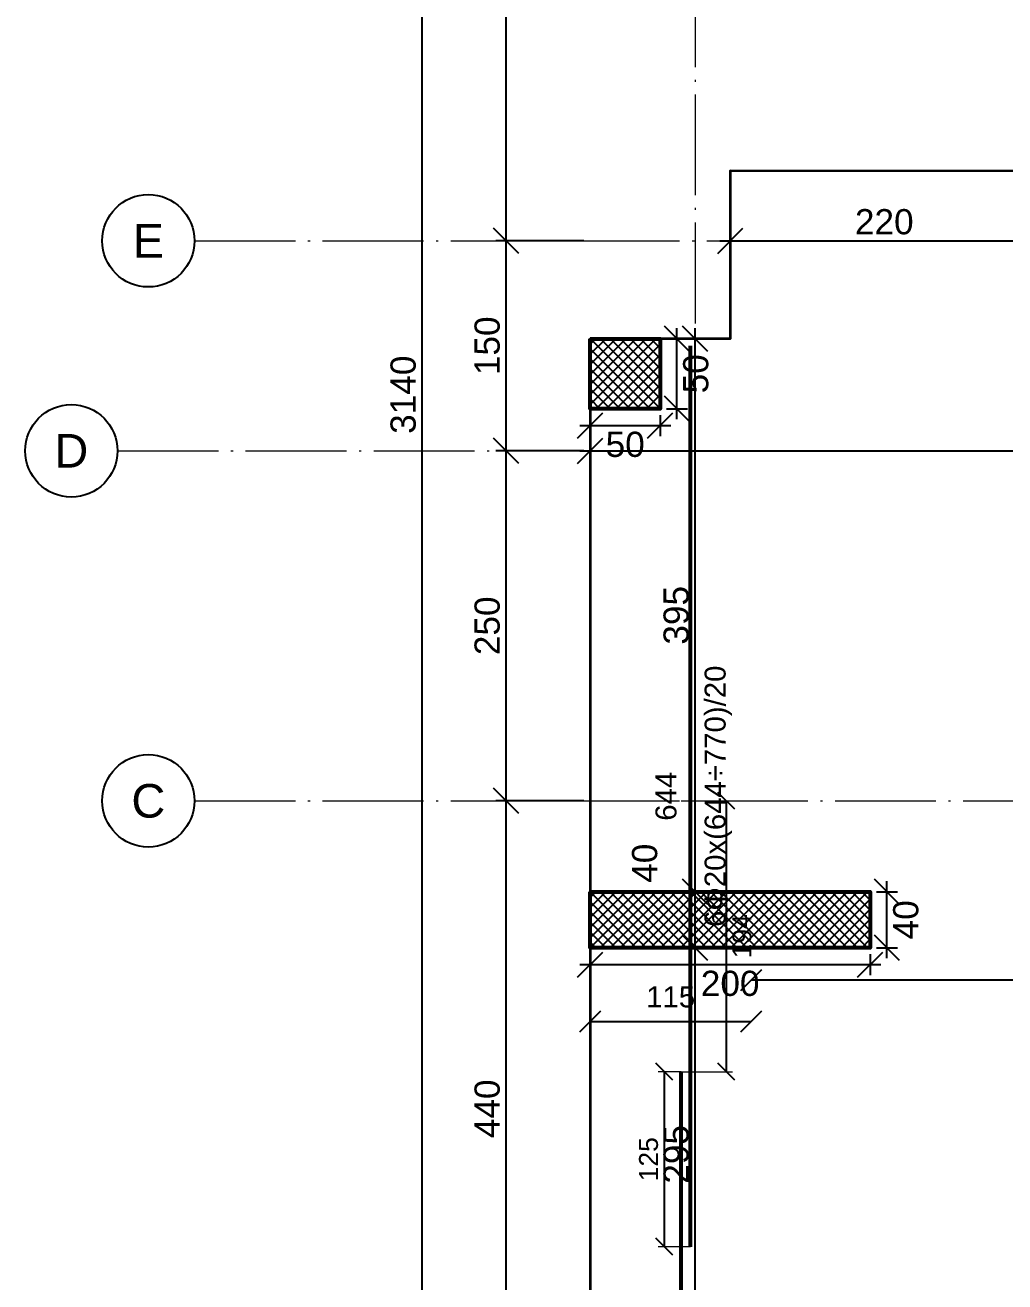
# Model space of a CAD drawing. Header units: millimetres. Extents: x -404 to 6018, y -5139 to 7890.
# Drawn here: x 3416 to 4116, y 736 to 1634 of the extents above; entities that cross this region are included whole.
import ezdxf
from ezdxf.enums import TextEntityAlignment as Align

# ---------------------------------------------------------------- set-up
doc = ezdxf.new("R2010")
doc.units = ezdxf.units.MM
doc.linetypes.add('ZWCAD_ISO04W100', pattern=[30.5, 24, -3, 0.5, -3])
for name, color, linetype, lineweight in [('AXIS LINES', 255, 'ZWCAD_ISO04W100', 13), ('COLUMN', 140, 'Continuous', 53), ('SLAB', 3, 'Continuous', 35), ('WALL', 10, 'Continuous', 53)]:
    doc.layers.add(name, color=color, linetype=linetype, lineweight=lineweight)
for name, color, linetype in [('FW_AXIS', 7, 'Continuous'), ('FW_COLUMN_HATCH', 8, 'Continuous'), ('FW_DIM', 7, 'Continuous'), ('FW_WALL_HATCH', 8, 'Continuous'), ('REB_BOT_MESH_Y', 5, 'Continuous'), ('REB_BOT_MESH_Y_AXDIM', 5, 'Continuous'), ('REB_BOT_MESH_Y_LAP', 5, 'Continuous'), ('REB_BOT_MESH_Y_RANGE', 5, 'Continuous'), ('REB_BOT_MESH_Y_TEXT', 5, 'Continuous')]:
    doc.layers.add(name, color=color, linetype=linetype)
doc.styles.add('REBAR_TXT', font='arial.ttf')
doc.styles.get("Standard").update_dxf_attribs({"font": 'arial.ttf'})
doc.dimstyles.new('FW_DIM', dxfattribs={"dimtxt": 18, "dimasz": 9, "dimexe": 7.5, "dimexo": 4.5, "dimgap": 4.5, "dimtad": 1, "dimdec": 0, "dimtxsty": 'Standard', "dimtsz": 9, "dimcen": 2.5, "dimdle": 7.5, "dimclrd": 256, "dimclre": 256, "dimclrt": 7, "dimazin": 3, "dimtfac": 1, "dimtmove": 2, "dimatfit": 3})
doc.dimstyles.new('REBAR LAP', dxfattribs={"dimtxt": 13.5, "dimasz": 2.5, "dimexe": 4.5, "dimexo": 0, "dimgap": 4.5, "dimtad": 1, "dimdec": 0, "dimtxsty": 'Standard', "dimtsz": 6, "dimcen": 2.5, "dimclrd": 6, "dimclre": 6, "dimclrt": 7, "dimazin": 3, "dimtfac": 1, "dimtmove": 2, "dimatfit": 3, "dimlwd": 25, "dimlwe": 18})
doc.dimstyles.new('REBAR M-200', dxfattribs={"dimtxt": 15, "dimasz": 15, "dimexe": 25, "dimexo": 12.5, "dimgap": 10, "dimtad": 1, "dimdec": 0, "dimtxsty": 'Standard', "dimblk": 'NONE', "dimcen": 50, "dimse1": 1, "dimse2": 1, "dimclrd": 6, "dimclre": 6, "dimclrt": 7, "dimazin": 3, "dimtfac": 1, "dimtmove": 2, "dimatfit": 3, "dimldrblk": 'NONE', "dimlwd": 53})
doc.dimstyles.new('REBAR RANGE', dxfattribs={"dimtxt": 15, "dimasz": 2.5, "dimexe": 0, "dimexo": 0, "dimgap": 10, "dimtad": 1, "dimdec": 0, "dimtxsty": 'Standard', "dimtsz": 7.5, "dimcen": 2.5, "dimse1": 1, "dimse2": 1, "dimclrd": 6, "dimclre": 6, "dimclrt": 7, "dimazin": 3, "dimtfac": 1, "dimtmove": 2, "dimatfit": 3, "dimlwd": 25})

# ---------------------------------------------------------------- blocks, each defined once
blk = doc.blocks.new('*D565')
at = {"color": 6, "lineweight": 53}
blk.add_line((3884.99, -195), (3884.99, 886.5), dxfattribs=at)
at = {"layer": 'Defpoints'}
for p in [(3884.99, 886.5), (3884.99, -195), (3884.99, -195)]:
    blk.add_point(p, dxfattribs=at)
at = {"layer": 'REB_BOT_MESH_Y', "color": 7, "insert": (3867.49, 345.75), "char_height": 15, "attachment_point": 5, "rotation": 90}
blk.add_mtext('1082', dxfattribs=at)
blk = doc.blocks.new('_NONE')
blk = doc.blocks.new('*D566')
at = {"color": 6, "lineweight": 53}
blk.add_line((3891.74, 761.5), (3891.74, 1405), dxfattribs=at)
at = {"layer": 'Defpoints'}
for p in [(3891.74, 1405), (3891.74, 761.5), (3891.74, 761.5)]:
    blk.add_point(p, dxfattribs=at)
at = {"layer": 'REB_BOT_MESH_Y', "color": 7, "insert": (3874.24, 1083.25), "char_height": 15, "attachment_point": 5, "rotation": 90}
blk.add_mtext('644', dxfattribs=at)
blk = doc.blocks.new('_Oblique')
at = {"color": 0, "linetype": 'ByBlock', "lineweight": -2}
blk.add_line((-0.5, -0.5), (0.5, 0.5), dxfattribs=at)
blk = doc.blocks.new('*D567')
at = {"color": 6, "lineweight": 18}
for p, q in [((3884.99, 886.5), (3868.49, 886.5)), ((3891.74, 761.5), (3868.49, 761.5))]:
    blk.add_line(p, q, dxfattribs=at)
at = {"color": 6, "lineweight": 25}
blk.add_line((3872.99, 761.5), (3872.99, 886.5), dxfattribs=at)
at = {"layer": 'Defpoints'}
for p in [(3884.99, 886.5), (3872.99, 761.5), (3891.74, 761.5)]:
    blk.add_point(p, dxfattribs=at)
at = {"layer": 'REB_BOT_MESH_Y_LAP', "color": 6, "xscale": 12, "yscale": 12, "rotation": 90}
for p in [(3872.99, 886.5), (3872.99, 761.5)]:
    blk.add_blockref('_OBLIQUE', p, dxfattribs=at)
at = {"layer": 'REB_BOT_MESH_Y_LAP', "color": 7, "insert": (3861.74, 824), "char_height": 13.5, "attachment_point": 5, "rotation": 90}
blk.add_mtext('125', dxfattribs=at)
blk = doc.blocks.new('*D568')
at = {"color": 6, "lineweight": 18}
for p, q in [((3884.99, 1080), (3921.74, 1080)), ((3884.99, 886.5), (3921.74, 886.5))]:
    blk.add_line(p, q, dxfattribs=at)
at = {"color": 6, "lineweight": 25}
blk.add_line((3917.24, 1080), (3917.24, 886.5), dxfattribs=at)
at = {"layer": 'Defpoints'}
for p in [(3884.99, 1080), (3917.24, 1080), (3884.99, 886.5)]:
    blk.add_point(p, dxfattribs=at)
at = {"layer": 'REB_BOT_MESH_Y_AXDIM', "color": 6, "xscale": 12, "yscale": 12, "rotation": 90}
for p in [(3917.24, 1080), (3917.24, 886.5)]:
    blk.add_blockref('_OBLIQUE', p, dxfattribs=at)
at = {"layer": 'REB_BOT_MESH_Y_AXDIM', "color": 7, "insert": (3928.49, 983.25), "char_height": 13.5, "attachment_point": 5, "rotation": 90}
blk.add_mtext('194', dxfattribs=at)
blk = doc.blocks.new('*D579')
at = {"color": 6, "lineweight": 25}
blk.add_line((3934.99, 952.12), (4374.99, 952.12), dxfattribs=at)
at = {"layer": 'Defpoints'}
for p in [(3934.99, 952.12), (3934.99, 952.12), (4374.99, 952.12)]:
    blk.add_point(p, dxfattribs=at)
at = {"layer": 'REB_BOT_MESH_Y_RANGE', "color": 6, "xscale": 15, "yscale": 15}
for p in [(3934.99, 952.12), (4374.99, 952.12)]:
    blk.add_blockref('_OBLIQUE', p, dxfattribs=at)
at = {"layer": 'REB_BOT_MESH_Y_RANGE', "color": 7, "insert": (4154.99, 969.62), "char_height": 15, "attachment_point": 5}
blk.add_mtext('440', dxfattribs=at)
blk = doc.blocks.new('*D590')
at = {"color": 6, "lineweight": 25}
blk.add_line((3819.99, 922.38), (3934.99, 922.38), dxfattribs=at)
at = {"layer": 'Defpoints'}
for p in [(3819.99, 922.38), (3819.99, 922.38), (3934.99, 922.38)]:
    blk.add_point(p, dxfattribs=at)
at = {"layer": 'REB_BOT_MESH_Y_RANGE', "color": 6, "xscale": 15, "yscale": 15}
for p in [(3819.99, 922.38), (3934.99, 922.38)]:
    blk.add_blockref('_OBLIQUE', p, dxfattribs=at)
at = {"layer": 'REB_BOT_MESH_Y_RANGE', "color": 7, "insert": (3877.49, 939.88), "char_height": 15, "attachment_point": 5}
blk.add_mtext('115', dxfattribs=at)
blk = doc.blocks.new('*D612')
for p, q in [((4024.49, 1015), (4039.49, 1015)), ((4031.99, 967.5), (4031.99, 1022.5)), ((4024.49, 975), (4039.49, 975))]:
    blk.add_line(p, q)
at = {"layer": 'Defpoints'}
for p in [(4019.99, 1015), (4019.99, 975), (4031.99, 975)]:
    blk.add_point(p, dxfattribs=at)
at = {"layer": 'FW_DIM', "xscale": 18, "yscale": 18, "rotation": 90}
for p in [(4031.99, 1015), (4031.99, 975)]:
    blk.add_blockref('_OBLIQUE', p, dxfattribs=at)
at = {"layer": 'FW_DIM', "color": 7, "insert": (4045.49, 995), "char_height": 18, "attachment_point": 5, "rotation": 90}
blk.add_mtext('40', dxfattribs=at)
blk = doc.blocks.new('*D613')
for p, q in [((3819.99, 970.5), (3819.99, 955.5)), ((4019.99, 970.5), (4019.99, 955.5)), ((3812.49, 963), (4027.49, 963))]:
    blk.add_line(p, q)
at = {"layer": 'Defpoints'}
for p in [(3819.99, 975), (4019.99, 975), (3819.99, 963)]:
    blk.add_point(p, dxfattribs=at)
at = {"layer": 'FW_DIM', "xscale": 18, "yscale": 18}
for p in [(3819.99, 963), (4019.99, 963)]:
    blk.add_blockref('_OBLIQUE', p, dxfattribs=at)
at = {"layer": 'FW_DIM', "color": 7, "insert": (3919.99, 949.5), "char_height": 18, "attachment_point": 5}
blk.add_mtext('200', dxfattribs=at)
blk = doc.blocks.new('*D680')
for p, q in [((3819.99, 1355.5), (3819.99, 1340.5)), ((3869.99, 1355.5), (3869.99, 1340.5)), ((3812.49, 1348), (3877.49, 1348))]:
    blk.add_line(p, q)
at = {"layer": 'Defpoints'}
for p in [(3819.99, 1360), (3869.99, 1360), (3819.99, 1348)]:
    blk.add_point(p, dxfattribs=at)
at = {"layer": 'FW_DIM', "xscale": 18, "yscale": 18}
for p in [(3819.99, 1348), (3869.99, 1348)]:
    blk.add_blockref('_OBLIQUE', p, dxfattribs=at)
at = {"layer": 'FW_DIM', "color": 7, "insert": (3844.99, 1334.5), "char_height": 18, "attachment_point": 5}
blk.add_mtext('50', dxfattribs=at)
blk = doc.blocks.new('*D681')
for p, q in [((3874.49, 1410), (3889.49, 1410)), ((3881.99, 1352.5), (3881.99, 1417.5)), ((3874.49, 1360), (3889.49, 1360))]:
    blk.add_line(p, q)
at = {"layer": 'Defpoints'}
for p in [(3869.99, 1410), (3869.99, 1360), (3881.99, 1360)]:
    blk.add_point(p, dxfattribs=at)
at = {"layer": 'FW_DIM', "xscale": 18, "yscale": 18, "rotation": 90}
for p in [(3881.99, 1410), (3881.99, 1360)]:
    blk.add_blockref('_OBLIQUE', p, dxfattribs=at)
at = {"layer": 'FW_DIM', "color": 7, "insert": (3895.49, 1385), "char_height": 18, "attachment_point": 5, "rotation": 90}
blk.add_mtext('50', dxfattribs=at)
blk = doc.blocks.new('*D699')
for p, q in [((3819.99, 1334.5), (3819.99, 1337.5)), ((4464.89, 1334.5), (4464.89, 1337.5)), ((3812.49, 1330), (4472.39, 1330))]:
    blk.add_line(p, q)
at = {"layer": 'Defpoints'}
for p in [(3819.99, 1330), (3819.99, 1330), (4464.89, 1330)]:
    blk.add_point(p, dxfattribs=at)
at = {"layer": 'FW_DIM', "xscale": 18, "yscale": 18}
for p in [(3819.99, 1330), (4464.89, 1330)]:
    blk.add_blockref('_OBLIQUE', p, dxfattribs=at)
at = {"layer": 'FW_DIM', "color": 7, "insert": (4142.44, 1343.5), "char_height": 18, "attachment_point": 5}
blk.add_mtext('645', dxfattribs=at)
blk = doc.blocks.new('*D706')
for p, q in [((3920.09, 1484.5), (3920.09, 1487.5)), ((4139.99, 1484.5), (4139.99, 1487.5)), ((3912.59, 1480), (4147.49, 1480))]:
    blk.add_line(p, q)
at = {"layer": 'Defpoints'}
for p in [(3920.09, 1480), (3920.09, 1480), (4139.99, 1480)]:
    blk.add_point(p, dxfattribs=at)
at = {"layer": 'FW_DIM', "xscale": 18, "yscale": 18}
for p in [(3920.09, 1480), (4139.99, 1480)]:
    blk.add_blockref('_OBLIQUE', p, dxfattribs=at)
at = {"layer": 'FW_DIM', "color": 7, "insert": (4030.04, 1493.5), "char_height": 18, "attachment_point": 5}
blk.add_mtext('220', dxfattribs=at)
blk = doc.blocks.new('*D737')
for p, q in [((3894.99, 672.5), (3894.99, 982.5)), ((3890.49, 975), (3887.49, 975)), ((3890.49, 680), (3887.49, 680))]:
    blk.add_line(p, q)
at = {"layer": 'Defpoints'}
for p in [(3894.99, 975), (3894.99, 680), (3894.99, 680)]:
    blk.add_point(p, dxfattribs=at)
at = {"layer": 'FW_DIM', "xscale": 18, "yscale": 18, "rotation": 90}
for p in [(3894.99, 975), (3894.99, 680)]:
    blk.add_blockref('_OBLIQUE', p, dxfattribs=at)
at = {"layer": 'FW_DIM', "color": 7, "insert": (3881.49, 827.5), "char_height": 18, "attachment_point": 5, "rotation": 90}
blk.add_mtext('295', dxfattribs=at)
blk = doc.blocks.new('*D738')
for p, q in [((3890.49, 1015), (3887.49, 1015)), ((3894.99, 967.5), (3894.99, 1022.5)), ((3890.49, 975), (3887.49, 975))]:
    blk.add_line(p, q)
at = {"layer": 'Defpoints'}
for p in [(3894.99, 1015), (3894.99, 975), (3894.99, 975)]:
    blk.add_point(p, dxfattribs=at)
at = {"layer": 'FW_DIM', "xscale": 18, "yscale": 18, "rotation": 90}
for p in [(3894.99, 1015), (3894.99, 975)]:
    blk.add_blockref('_OBLIQUE', p, dxfattribs=at)
at = {"layer": 'FW_DIM', "color": 7, "insert": (3858.99, 1035.4), "char_height": 18, "attachment_point": 5, "rotation": 90}
blk.add_mtext('40', dxfattribs=at)
blk = doc.blocks.new('*D739')
for p, q in [((3890.49, 1410), (3887.49, 1410)), ((3894.99, 1007.5), (3894.99, 1417.5)), ((3890.49, 1015), (3887.49, 1015))]:
    blk.add_line(p, q)
at = {"layer": 'Defpoints'}
for p in [(3894.99, 1410), (3894.99, 1015), (3894.99, 1015)]:
    blk.add_point(p, dxfattribs=at)
at = {"layer": 'FW_DIM', "xscale": 18, "yscale": 18, "rotation": 90}
for p in [(3894.99, 1410), (3894.99, 1015)]:
    blk.add_blockref('_OBLIQUE', p, dxfattribs=at)
at = {"layer": 'FW_DIM', "color": 7, "insert": (3881.49, 1212.5), "char_height": 18, "attachment_point": 5, "rotation": 90}
blk.add_mtext('395', dxfattribs=at)
blk = doc.blocks.new('*D793')
for p, q in [((3759.99, 632.5), (3759.99, 1087.5)), ((3815.49, 1080), (3752.49, 1080)), ((3815.49, 640), (3752.49, 640))]:
    blk.add_line(p, q)
at = {"layer": 'Defpoints'}
for p in [(3819.99, 1080), (3759.99, 640), (3819.99, 640)]:
    blk.add_point(p, dxfattribs=at)
at = {"layer": 'FW_DIM', "xscale": 18, "yscale": 18, "rotation": 90}
for p in [(3759.99, 1080), (3759.99, 640)]:
    blk.add_blockref('_OBLIQUE', p, dxfattribs=at)
at = {"layer": 'FW_DIM', "color": 7, "insert": (3746.49, 860), "char_height": 18, "attachment_point": 5, "rotation": 90}
blk.add_mtext('440', dxfattribs=at)
blk = doc.blocks.new('*D794')
for p, q in [((3759.99, 1072.5), (3759.99, 1337.5)), ((3815.49, 1330), (3752.49, 1330)), ((3815.49, 1080), (3752.49, 1080))]:
    blk.add_line(p, q)
at = {"layer": 'Defpoints'}
for p in [(3819.99, 1330), (3759.99, 1080), (3819.99, 1080)]:
    blk.add_point(p, dxfattribs=at)
at = {"layer": 'FW_DIM', "xscale": 18, "yscale": 18, "rotation": 90}
for p in [(3759.99, 1330), (3759.99, 1080)]:
    blk.add_blockref('_OBLIQUE', p, dxfattribs=at)
at = {"layer": 'FW_DIM', "color": 7, "insert": (3746.49, 1205), "char_height": 18, "attachment_point": 5, "rotation": 90}
blk.add_mtext('250', dxfattribs=at)
blk = doc.blocks.new('*D795')
for p, q in [((3759.99, 1322.5), (3759.99, 1487.5)), ((3815.49, 1480), (3752.49, 1480)), ((3815.49, 1330), (3752.49, 1330))]:
    blk.add_line(p, q)
at = {"layer": 'Defpoints'}
for p in [(3819.99, 1480), (3759.99, 1330), (3819.99, 1330)]:
    blk.add_point(p, dxfattribs=at)
at = {"layer": 'FW_DIM', "xscale": 18, "yscale": 18, "rotation": 90}
for p in [(3759.99, 1480), (3759.99, 1330)]:
    blk.add_blockref('_OBLIQUE', p, dxfattribs=at)
at = {"layer": 'FW_DIM', "color": 7, "insert": (3746.49, 1405), "char_height": 18, "attachment_point": 5, "rotation": 90}
blk.add_mtext('150', dxfattribs=at)
blk = doc.blocks.new('*D796')
for p, q in [((3759.99, 1472.5), (3759.99, 1967.5)), ((3815.49, 1960), (3752.49, 1960)), ((3815.49, 1480), (3752.49, 1480))]:
    blk.add_line(p, q)
at = {"layer": 'Defpoints'}
for p in [(3819.99, 1960), (3759.99, 1480), (3819.99, 1480)]:
    blk.add_point(p, dxfattribs=at)
at = {"layer": 'FW_DIM', "xscale": 18, "yscale": 18, "rotation": 90}
for p in [(3759.99, 1960), (3759.99, 1480)]:
    blk.add_blockref('_OBLIQUE', p, dxfattribs=at)
at = {"layer": 'FW_DIM', "color": 7, "insert": (3746.49, 1720), "char_height": 18, "attachment_point": 5, "rotation": 90}
blk.add_mtext('480', dxfattribs=at)
blk = doc.blocks.new('*D809')
for p, q in [((3699.99, -207.5), (3699.99, 2947.6)), ((3815.49, 2940.1), (3692.49, 2940.1)), ((3815.49, -200), (3692.49, -200))]:
    blk.add_line(p, q)
at = {"layer": 'Defpoints'}
for p in [(3819.99, 2940.1), (3699.99, -200), (3819.99, -200)]:
    blk.add_point(p, dxfattribs=at)
at = {"layer": 'FW_DIM', "xscale": 18, "yscale": 18, "rotation": 90}
for p in [(3699.99, 2940.1), (3699.99, -200)]:
    blk.add_blockref('_OBLIQUE', p, dxfattribs=at)
at = {"layer": 'FW_DIM', "color": 7, "insert": (3686.49, 1370.05), "char_height": 18, "attachment_point": 5, "rotation": 90}
blk.add_mtext('3140', dxfattribs=at)

msp = doc.modelspace()

# ---------------------------------------------------------------- hatches: boundary and pattern name
at = {"layer": 'FW_COLUMN_HATCH'}
h = msp.add_hatch(dxfattribs=at)
h.set_pattern_fill('ANSI37', scale=1.6)
h.paths.add_polyline_path([(3819.99, 1410), (3869.99, 1410), (3869.99, 1360), (3819.99, 1360), (3819.99, 1410)])
at = {"layer": 'FW_WALL_HATCH'}
h = msp.add_hatch(dxfattribs=at)
h.set_pattern_fill('ANSI37', scale=1.6)
h.paths.add_polyline_path([(3819.99, 1015), (4019.99, 1015), (4019.99, 975), (3819.99, 975), (3819.99, 1015)])

# ---------------------------------------------------------------- linework, layer by layer
at = {"layer": 'AXIS LINES', "color": 0, "ltscale": 3}
for points in [[(3894.99, 3140.04), (3894.99, -400.07)], [(3537.41, 1480), (5952.4, 1480)], [(3482.41, 1330), (5897.4, 1330)], [(3537.41, 1080), (5952.4, 1080)]]:
    msp.add_lwpolyline(points, dxfattribs=at)
at = {"layer": 'COLUMN', "ltscale": 0.08}
msp.add_lwpolyline([(3819.99, 1410), (3869.99, 1410), (3869.99, 1360), (3819.99, 1360), (3819.99, 1410)], dxfattribs=at)
at = {"layer": 'FW_AXIS'}
for centre in [(3504.41, 1480), (3449.41, 1330), (3504.41, 1080)]:
    msp.add_circle(centre, 33, dxfattribs=at)
at = {"layer": 'SLAB', "ltscale": 0.08}
msp.add_lwpolyline([(4464.89, 1950), (4464.89, 1490), (4385.03, 1490), (4385.09, 1529.38), (3920.09, 1530), (3920.09, 1410), (3819.99, 1410), (3819.99, 680), (3819.99, 630), (3879.99, 630), (3879.99, -200), (4580.09, -200), (4580.09, 0), (4729.99, 0), (4729.99, -199.9), (5429.99, -199.9)], dxfattribs=at)
at = {"layer": 'WALL', "ltscale": 0.08}
msp.add_lwpolyline([(3819.99, 1015), (4019.99, 1015), (4019.99, 975), (3819.99, 975)], close=True, dxfattribs=at)

# ---------------------------------------------------------------- texts
at = {"layer": 'FW_AXIS', "color": 7, "style": 'REBAR_TXT'}
for s, p in [('E', (3504.41, 1480)), ('D', (3449.41, 1330)), ('C', (3504.41, 1080))]:
    msp.add_text(s, height=24, dxfattribs=at).set_placement(p, align=Align.MIDDLE_CENTER)
at = {"layer": 'REB_BOT_MESH_Y_TEXT', "color": 7, "style": 'REBAR_TXT'}
msp.add_text('6Φ20x(644÷770)/20', height=15, rotation=90, dxfattribs=at).set_placement((3901.74, 1083.25), align=Align.TOP_CENTER)

# ---------------------------------------------------------------- dimensions: what is measured, and where the dimension line sits
at = {"layer": 'FW_DIM'}
for base, p1, p2, picture, middle in [((3699.99, -200), (3819.99, -200), (3819.99, 2940.1), '*D809', (3686.49, 1370.05)), ((3759.99, 1480), (3819.99, 1480), (3819.99, 1960), '*D796', (3746.49, 1720)), ((3759.99, 1330), (3819.99, 1330), (3819.99, 1480), '*D795', (3746.49, 1405)), ((3759.99, 1080), (3819.99, 1080), (3819.99, 1330), '*D794', (3746.49, 1205)), ((3759.99, 640), (3819.99, 640), (3819.99, 1080), '*D793', (3746.49, 860))]:
    dim = msp.add_linear_dim(base=base, p1=p1, p2=p2, angle=90, dimstyle='FW_DIM', dxfattribs=at)
    dim.commit()
    dim.dimension.update_dxf_attribs({"geometry": picture, "text_midpoint": middle})
for base, p1, p2, text, picture, middle in [((3920.09, 1480), (3920.09, 1480), (4139.99, 1480), '220', '*D706', (4030.04, 1493.5)), ((3819.99, 1348), (3819.99, 1360), (3869.99, 1360), '50', '*D680', (3844.99, 1334.5)), ((3819.99, 1330), (3819.99, 1330), (4464.89, 1330), '645', '*D699', (4142.44, 1343.5)), ((3819.99, 963), (3819.99, 975), (4019.99, 975), '200', '*D613', (3919.99, 949.5))]:
    dim = msp.add_linear_dim(base=base, p1=p1, p2=p2, text=text, dimstyle='FW_DIM', override={"dimtmove": 2}, dxfattribs=at)
    dim.commit()
    dim.dimension.update_dxf_attribs({"geometry": picture, "text_midpoint": middle, "dimtype": 160})
for base, p1, p2, text, picture, middle in [((3894.99, 1015), (3894.99, 1015), (3894.99, 1410), '395', '*D739', (3881.49, 1212.5)), ((3881.99, 1360), (3869.99, 1360), (3869.99, 1410), '50', '*D681', (3895.49, 1385)), ((3894.99, 975), (3894.99, 975), (3894.99, 1015), '40', '*D738', (3858.99, 1035.4)), ((4031.99, 975), (4019.99, 975), (4019.99, 1015), '40', '*D612', (4045.49, 995)), ((3894.99, 680), (3894.99, 680), (3894.99, 975), '295', '*D737', (3881.49, 827.5))]:
    dim = msp.add_linear_dim(base=base, p1=p1, p2=p2, angle=90, text=text, dimstyle='FW_DIM', override={"dimtmove": 2}, dxfattribs=at)
    dim.commit()
    dim.dimension.update_dxf_attribs({"geometry": picture, "text_midpoint": middle, "dimtype": 160})
at = {"layer": 'REB_BOT_MESH_Y'}
for base, p1, p2, picture, middle in [((3891.73693601, 761.5), (3891.73693601, 761.5), (3891.73693601, 1405), '*D566', (3874.23693601, 1083.25)), ((3884.98693601, -195), (3884.98693601, -195), (3884.98693601, 886.5), '*D565', (3867.48693601, 345.75))]:
    dim = msp.add_linear_dim(base=base, p1=p1, p2=p2, angle=90, dimstyle='REBAR M-200', dxfattribs=at)
    dim.commit()
    dim.dimension.update_dxf_attribs({"geometry": picture, "text_midpoint": middle})
at = {"layer": 'REB_BOT_MESH_Y_AXDIM'}
dim = msp.add_linear_dim(base=(3917.23693601, 1080), p1=(3884.98693601, 1080), p2=(3884.98693601, 886.5), angle=90, dimstyle='REBAR LAP', dxfattribs=at)
dim.commit()
dim.dimension.update_dxf_attribs({"geometry": '*D568', "text_midpoint": (3928.48693601, 983.25)})
at = {"layer": 'REB_BOT_MESH_Y_LAP'}
dim = msp.add_linear_dim(base=(3872.99, 761.5), p1=(3891.74, 761.5), p2=(3884.99, 886.5), angle=90, dimstyle='REBAR LAP', dxfattribs=at)
dim.commit()
dim.dimension.update_dxf_attribs({"geometry": '*D567', "text_midpoint": (3861.74, 824)})
at = {"layer": 'REB_BOT_MESH_Y_RANGE'}
for base, p1, p2, picture, middle in [((3934.99, 952.12), (3934.99, 952.12), (4374.99, 952.12), '*D579', (4154.99, 969.62)), ((3819.99, 922.38), (3819.99, 922.38), (3934.99, 922.38), '*D590', (3877.49, 939.88))]:
    dim = msp.add_linear_dim(base=base, p1=p1, p2=p2, dimstyle='REBAR RANGE', dxfattribs=at)
    dim.commit()
    dim.dimension.update_dxf_attribs({"geometry": picture, "text_midpoint": middle})

doc.saveas('drawing.dxf')
